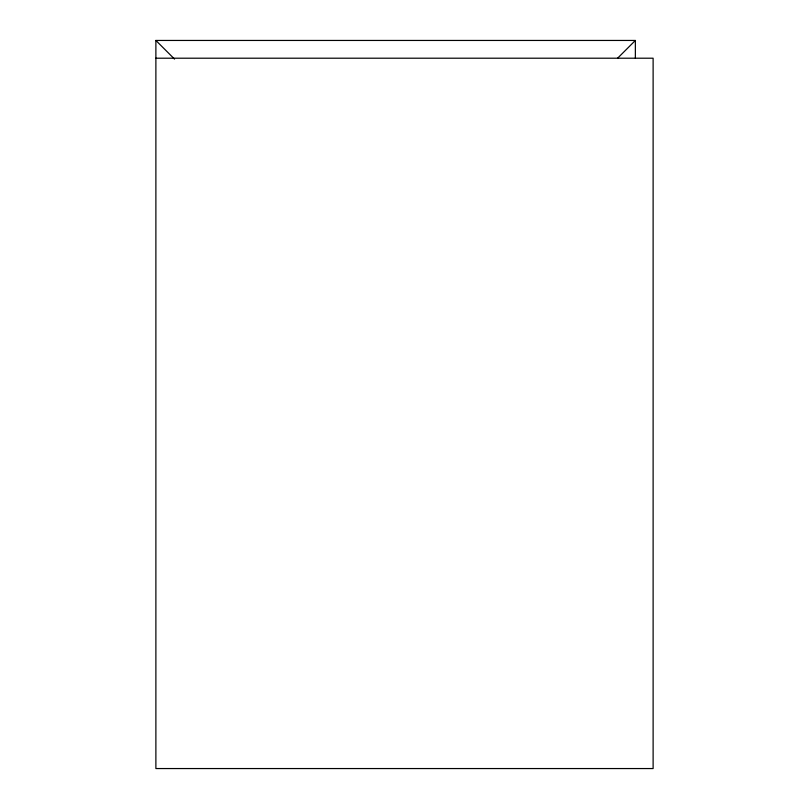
<?xml version="1.0" encoding="UTF-8"?>
<svg xmlns="http://www.w3.org/2000/svg" width="809" height="809" viewBox="0 0 809 809"><rect width="100%" height="100%" fill="white"/><g stroke="black" fill="none" stroke-linecap="round" stroke-linejoin="round"><path stroke-width="1.21" d="M617.601 58.208L635.358 40.45L635.358 58.147M155.884 58.208L653.116 58.208L653.116 768.55L155.884 768.55L155.884 40.45L635.358 40.45M155.884 40.45L174.532 59.097"/></g></svg>
